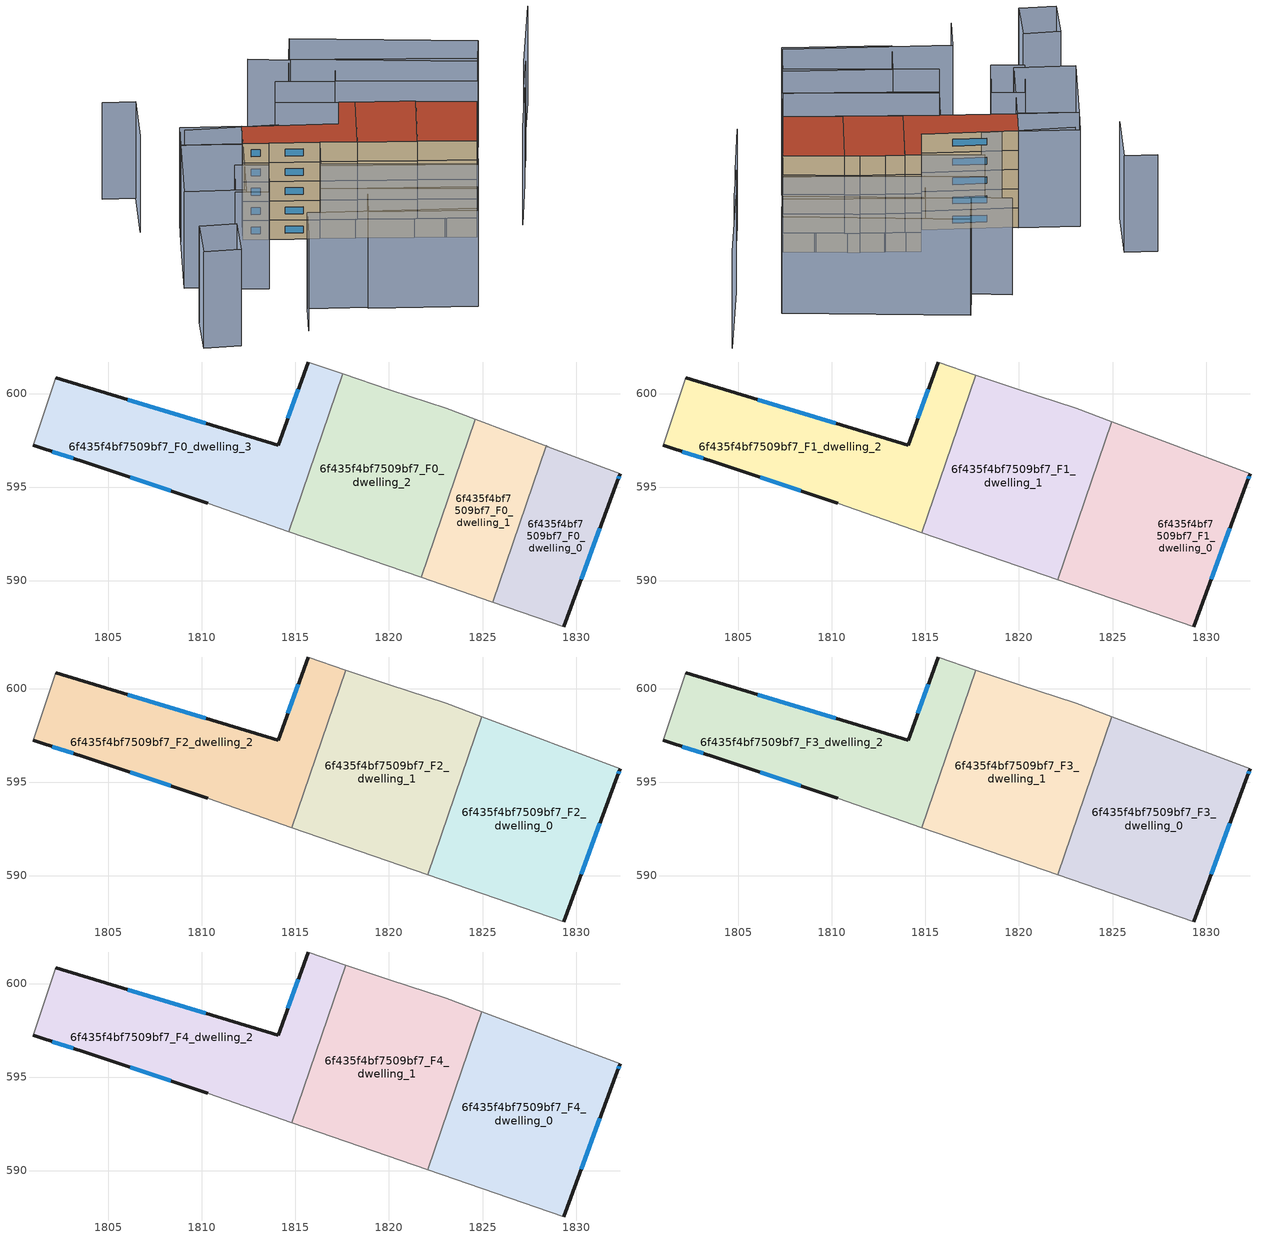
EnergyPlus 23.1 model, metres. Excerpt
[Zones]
6f435f4bf7509bf7_F0_dwelling_0
 floor ground (EU_floor_Construction): 1832.35,595.71 1832.21,595.32 1829.34,587.53 1825.55,588.84 1828.41,597.2 1828.5,597.16 z0
 wall outside (EU_wall_Construction): 1829.34,587.53 1832.21,595.32 1832.35,595.71 z0:3
 wall adiabatic (EU_wall_Construction): 1832.35,595.71 1828.5,597.16 1828.41,597.2 / 1825.55,588.84 1829.34,587.53 z0:3
 wall to 6f435f4bf7509bf7_F0_dwelling_1 (EU_wall_Construction): 1828.41,597.2 1825.55,588.84 z0:3
 window (EU_Window_Construction): 1832.25,595.45 1832.3,595.58 / 1830.27,590.06 1831.28,592.8 z0.97:2.03
6f435f4bf7509bf7_F0_dwelling_1
 floor ground (EU_floor_Construction): 1828.31,597.23 1828.41,597.2 1825.55,588.84 1825.46,588.88 1821.72,590.17 1824.61,598.63 z0
 wall adiabatic (EU_wall_Construction): 1821.72,590.17 1825.46,588.88 1825.55,588.84 / 1828.41,597.2 1828.31,597.23 1824.61,598.63 z0:3
 wall to 6f435f4bf7509bf7_F0_dwelling_2 (EU_wall_Construction): 1824.61,598.63 1821.72,590.17 z0:3
6f435f4bf7509bf7_F0_dwelling_2
 floor ground (EU_floor_Construction): 1823.06,599.22 1824.61,598.63 1821.72,590.17 1814.65,592.62 1817.53,601.04 1820.01,600.21 1820.09,600.19 z0
 wall adiabatic (EU_wall_Construction): 1824.61,598.63 1823.06,599.22 1820.09,600.19 1820.01,600.21 1817.53,601.04 / 1814.65,592.62 1821.72,590.17 z0:3
 wall to 6f435f4bf7509bf7_F0_dwelling_3 (EU_wall_Construction): 1817.53,601.04 1814.65,592.62 z0:3
6f435f4bf7509bf7_F0_dwelling_3
 floor ground (EU_floor_Construction): 1817.53,601.04 1814.65,592.62 1810.32,594.12 1804.17,596.19 1800.97,597.23 1802.18,600.83 1814.07,597.24 1815.67,601.67 z0
 wall outside (EU_wall_Construction): 1800.97,597.23 1804.17,596.19 1810.32,594.12 / 1815.67,601.67 1814.07,597.24 1802.18,600.83 z0:3
 wall adiabatic (EU_wall_Construction): 1802.18,600.83 1800.97,597.23 / 1817.53,601.04 1815.67,601.67 / 1810.32,594.12 1814.65,592.62 z0:3
 window (EU_Window_Construction): 1806.16,595.52 1808.32,594.79 / 1802.01,596.9 1803.13,596.53 / 1810.21,598.41 1806.03,599.67 / 1815.15,600.23 1814.59,598.68 z0.97:2.03
6f435f4bf7509bf7_F1_dwelling_0
 floor to 6f435f4bf7509bf7_F0_dwelling_0 (EU_floor_Construction): 1832.35,595.71 1832.21,595.32 1829.34,587.53 1825.55,588.85 1828.41,597.2 z3
 floor to 6f435f4bf7509bf7_F0_dwelling_1 (EU_floor_Construction): 1828.41,597.2 1825.55,588.85 1822.07,590.05 1824.96,598.5 z3
 wall outside (EU_wall_Construction): 1829.34,587.53 1832.21,595.32 1832.35,595.71 z3:6
 wall adiabatic (EU_wall_Construction): 1822.07,590.05 1829.34,587.53 / 1832.35,595.71 1824.96,598.5 z3:6
 wall to 6f435f4bf7509bf7_F1_dwelling_1 (EU_wall_Construction): 1824.96,598.5 1822.07,590.05 z3:6
 window (EU_Window_Construction): 1832.25,595.45 1832.3,595.58 / 1830.27,590.06 1831.28,592.8 z3.97:5.03
6f435f4bf7509bf7_F1_dwelling_1
 floor to 6f435f4bf7509bf7_F0_dwelling_1 (EU_floor_Construction): 1824.96,598.5 1822.07,590.05 1821.72,590.17 1824.61,598.63 z3
 floor to 6f435f4bf7509bf7_F0_dwelling_2 (EU_floor_Construction): 1823.06,599.22 1824.61,598.63 1821.72,590.17 1814.81,592.57 1817.69,600.99 1820.01,600.21 z3
 wall adiabatic (EU_wall_Construction): 1814.81,592.57 1822.07,590.05 / 1824.96,598.5 1823.06,599.22 1820.01,600.21 1817.69,600.99 z3:6
 wall to 6f435f4bf7509bf7_F1_dwelling_2 (EU_wall_Construction): 1817.69,600.99 1814.81,592.57 z3:6
6f435f4bf7509bf7_F1_dwelling_2
 floor to 6f435f4bf7509bf7_F0_dwelling_2 (EU_floor_Construction): 1817.69,600.99 1814.81,592.57 1814.65,592.62 1817.53,601.04 z3
 floor to 6f435f4bf7509bf7_F0_dwelling_3 (EU_floor_Construction): 1817.53,601.04 1814.65,592.62 1810.32,594.12 1804.17,596.19 1800.97,597.23 1802.18,600.83 1814.07,597.24 1815.67,601.67 z3
 wall outside (EU_wall_Construction): 1815.67,601.67 1814.07,597.24 1802.18,600.83 / 1800.97,597.23 1804.17,596.19 1810.32,594.12 z3:6
 wall adiabatic (EU_wall_Construction): 1817.69,600.99 1815.67,601.67 / 1810.32,594.12 1814.81,592.57 / 1802.18,600.83 1800.97,597.23 z3:6
 window (EU_Window_Construction): 1810.21,598.41 1806.03,599.67 / 1815.15,600.23 1814.59,598.68 / 1806.16,595.52 1808.32,594.79 / 1802.01,596.9 1803.13,596.53 z3.97:5.03
6f435f4bf7509bf7_F2_dwelling_0
 floor to 6f435f4bf7509bf7_F1_dwelling_0 (EU_floor_Construction): 1832.35,595.71 1832.21,595.32 1829.34,587.53 1822.07,590.05 1824.96,598.5 z6
 wall outside (EU_wall_Construction): 1829.34,587.53 1832.21,595.32 1832.35,595.71 z6:9
 wall adiabatic (EU_wall_Construction): 1822.07,590.05 1829.34,587.53 / 1832.35,595.71 1824.96,598.5 z6:9
 wall to 6f435f4bf7509bf7_F2_dwelling_1 (EU_wall_Construction): 1824.96,598.5 1822.07,590.05 z6:9
 window (EU_Window_Construction): 1832.25,595.45 1832.3,595.58 / 1830.27,590.06 1831.28,592.8 z6.97:8.03
6f435f4bf7509bf7_F2_dwelling_1
 floor to 6f435f4bf7509bf7_F1_dwelling_1 (EU_floor_Construction): 1824.96,598.5 1822.07,590.05 1814.81,592.57 1817.69,600.99 1820.01,600.21 1823.06,599.22 z6
 wall adiabatic (EU_wall_Construction): 1814.81,592.57 1822.07,590.05 / 1824.96,598.5 1823.06,599.22 1820.01,600.21 1817.69,600.99 z6:9
 wall to 6f435f4bf7509bf7_F2_dwelling_2 (EU_wall_Construction): 1817.69,600.99 1814.81,592.57 z6:9
6f435f4bf7509bf7_F2_dwelling_2
 floor to 6f435f4bf7509bf7_F1_dwelling_2 (EU_floor_Construction): 1817.69,600.99 1814.81,592.57 1810.32,594.12 1804.17,596.19 1800.97,597.23 1802.18,600.83 1814.07,597.24 1815.67,601.67 z6
 wall outside (EU_wall_Construction): 1815.67,601.67 1814.07,597.24 1802.18,600.83 / 1800.97,597.23 1804.17,596.19 1810.32,594.12 z6:9
 wall adiabatic (EU_wall_Construction): 1817.69,600.99 1815.67,601.67 / 1810.32,594.12 1814.81,592.57 / 1802.18,600.83 1800.97,597.23 z6:9
 window (EU_Window_Construction): 1810.21,598.41 1806.03,599.67 / 1815.15,600.23 1814.59,598.68 / 1806.16,595.52 1808.32,594.79 / 1802.01,596.9 1803.13,596.53 z6.97:8.03
6f435f4bf7509bf7_F3_dwelling_0
 floor to 6f435f4bf7509bf7_F2_dwelling_0 (EU_floor_Construction): 1832.35,595.71 1832.21,595.32 1829.34,587.53 1822.07,590.05 1824.96,598.5 z9
 wall outside (EU_wall_Construction): 1829.34,587.53 1832.21,595.32 1832.35,595.71 z9:12
 wall adiabatic (EU_wall_Construction): 1822.07,590.05 1829.34,587.53 / 1832.35,595.71 1824.96,598.5 z9:12
 wall to 6f435f4bf7509bf7_F3_dwelling_1 (EU_wall_Construction): 1824.96,598.5 1822.07,590.05 z9:12
 window (EU_Window_Construction): 1832.25,595.45 1832.3,595.58 / 1830.27,590.06 1831.28,592.8 z9.97:11.03
6f435f4bf7509bf7_F3_dwelling_1
 floor to 6f435f4bf7509bf7_F2_dwelling_1 (EU_floor_Construction): 1824.96,598.5 1822.07,590.05 1814.81,592.57 1817.69,600.99 1820.01,600.21 1823.06,599.22 z9
 wall adiabatic (EU_wall_Construction): 1814.81,592.57 1822.07,590.05 / 1824.96,598.5 1823.06,599.22 1820.01,600.21 1817.69,600.99 z9:12
 wall to 6f435f4bf7509bf7_F3_dwelling_2 (EU_wall_Construction): 1817.69,600.99 1814.81,592.57 z9:12
6f435f4bf7509bf7_F3_dwelling_2
 floor to 6f435f4bf7509bf7_F2_dwelling_2 (EU_floor_Construction): 1817.69,600.99 1814.81,592.57 1810.32,594.12 1804.17,596.19 1800.97,597.23 1802.18,600.83 1814.07,597.24 1815.67,601.67 z9
 wall outside (EU_wall_Construction): 1815.67,601.67 1814.07,597.24 1802.18,600.83 / 1800.97,597.23 1804.17,596.19 1810.32,594.12 z9:12
 wall adiabatic (EU_wall_Construction): 1817.69,600.99 1815.67,601.67 / 1810.32,594.12 1814.81,592.57 / 1802.18,600.83 1800.97,597.23 z9:12
 window (EU_Window_Construction): 1810.21,598.41 1806.03,599.67 / 1815.15,600.23 1814.59,598.68 / 1806.16,595.52 1808.32,594.79 / 1802.01,596.9 1803.13,596.53 z9.97:11.03
6f435f4bf7509bf7_F4_dwelling_0
 floor to 6f435f4bf7509bf7_F3_dwelling_0 (EU_floor_Construction): 1832.35,595.71 1832.21,595.32 1829.34,587.53 1822.07,590.05 1824.96,598.5 z12
 wall outside (EU_wall_Construction): 1829.34,587.53 1832.21,595.32 1832.35,595.71 z12:15
 wall adiabatic (EU_wall_Construction): 1822.07,590.05 1829.34,587.53 / 1832.35,595.71 1824.96,598.5 z12:15
 wall to 6f435f4bf7509bf7_F4_dwelling_1 (EU_wall_Construction): 1824.96,598.5 1822.07,590.05 z12:15
 window (EU_Window_Construction): 1832.25,595.45 1832.3,595.58 / 1830.27,590.06 1831.28,592.8 z12.97:14.03
 roof outside (EU_roof_Construction): 1829.34,587.53 1832.21,595.32 1832.35,595.71 1824.96,598.5 1822.07,590.05 z15
6f435f4bf7509bf7_F4_dwelling_1
 floor to 6f435f4bf7509bf7_F3_dwelling_1 (EU_floor_Construction): 1824.96,598.5 1822.07,590.05 1814.81,592.57 1817.69,600.99 1820.01,600.21 1823.06,599.22 z12
 wall adiabatic (EU_wall_Construction): 1814.81,592.57 1822.07,590.05 / 1824.96,598.5 1823.06,599.22 1820.01,600.21 1817.69,600.99 z12:15
 wall to 6f435f4bf7509bf7_F4_dwelling_2 (EU_wall_Construction): 1817.69,600.99 1814.81,592.57 z12:15
 roof outside (EU_roof_Construction): 1822.07,590.05 1824.96,598.5 1823.06,599.22 1820.01,600.21 1817.69,600.99 1814.81,592.57 z15
6f435f4bf7509bf7_F4_dwelling_2
 floor to 6f435f4bf7509bf7_F3_dwelling_2 (EU_floor_Construction): 1817.69,600.99 1814.81,592.57 1810.32,594.12 1804.17,596.19 1800.97,597.23 1802.18,600.83 1814.07,597.24 1815.67,601.67 z12
 wall outside (EU_wall_Construction): 1815.67,601.67 1814.07,597.24 1802.18,600.83 / 1800.97,597.23 1804.17,596.19 1810.32,594.12 z12:15
 wall adiabatic (EU_wall_Construction): 1817.69,600.99 1815.67,601.67 / 1810.32,594.12 1814.81,592.57 / 1802.18,600.83 1800.97,597.23 z12:15
 window (EU_Window_Construction): 1810.21,598.41 1806.03,599.67 / 1815.15,600.23 1814.59,598.68 / 1806.16,595.52 1808.32,594.79 / 1802.01,596.9 1803.13,596.53 z12.97:14.03
 roof outside (EU_roof_Construction): 1814.81,592.57 1817.69,600.99 1815.67,601.67 1814.07,597.24 1802.18,600.83 1800.97,597.23 1804.17,596.19 1810.32,594.12 z15
shading: 1801.9,575.35 1803.39,579.99 / 1803.39,579.99 1824.08,573.33 / 1835.75,588.12 1839.13,596.58 / 1838.98,596.64 1841.27,602.09 / 1787.29,611.98 1791.44,610.77 / 1791.44,610.77 1789.3,603.45 / 1806.7,599.68 1795.1,602.63 / 1840.96,601.91 1845.77,613.55 / 1813.09,612.62 1808.09,614.69 / 1810.76,577.49 1812.46,582.47 / 1812.46,582.47 1825.79,577.93 / 1825.79,577.93 1824.09,572.95 / 1824.09,572.95 1810.76,577.49 / 1787.99,576.36 1789.43,581.89 / 1789.43,581.89 1794.07,580.69 / 1794.07,580.69 1792.64,575.15 / 1792.64,575.15 1787.99,576.36 / 1808.74,589.49 1827.52,582.61 / 1827.52,582.61 1825.66,577.54 / 1825.66,577.54 1806.88,584.42 / 1806.88,584.42 1808.74,589.49 / 1810.32,594.12 1829.34,587.53 / 1829.34,587.53 1827.62,582.58 / 1827.62,582.58 1808.6,589.17 / 1808.6,589.17 1810.32,594.12 / 1809.66,608.86 1833.99,600.13 / 1833.99,600.13 1832.39,595.67 / 1832.39,595.67 1808.06,604.4 / 1808.06,604.4 1809.66,608.86 / 1800.42,585.92 1796.34,587.4 / 1796.34,587.4 1798.41,593.12 / 1798.41,593.12 1802.49,591.64 / 1802.49,591.64 1800.42,585.92 / 1793.41,599.62 1800.97,597.23 / 1800.97,597.23 1797.86,587.39 / 1797.86,587.39 1790.29,589.78 / 1790.29,589.78 1793.41,599.62 / 1793.44,599.61 1794.68,603.38 / 1794.68,603.38 1802.2,600.91 / 1802.2,600.91 1800.96,597.14 / 1800.96,597.14 1793.44,599.61 / 1834.04,600.11 1816.88,606.24 / 1816.88,606.24 1818.54,610.89 / 1818.54,610.89 1835.7,604.76 / 1835.7,604.76 1834.04,600.11 / 1835.5,604.2 1813.02,612.95 / 1813.02,612.95 1814.69,617.24 / 1814.69,617.24 1837.17,608.49 / 1837.17,608.49 1835.5,604.2 z0:15
[Building]
EU S2 Campaign: North Axis=0; Terrain=City; Solar Distribution=FullExterior
[Site:Location]
Bologna: Latitude=44.5; Longitude=11.25; Time Zone=1; Elevation=37
[SizingPeriod:WeatherFileDays]
AnnualSizingPeriod: Begin Month=1; Begin Day of Month=1; End Month=12; End Day of Month=31; Day of Week for Start Day=Monday; Use Weather File Daylight Saving Period=No; Use Weather File Rain and Snow Indicators=No
[MATERIAL]
EU_InternalMass_Material: Roughness=MediumRough; Thickness=0.1; Conductivity=1; Density=1800; Specific Heat=900; Thermal Absorptance=0.9; Solar Absorptance=0.7; Visible Absorptance=0.7
[MATERIAL:NOMASS] Roughness=MediumRough; Thermal Absorptance=0.9; Solar Absorptance=0.7; Visible Absorptance=0.7
Name | Thermal Resistance
EU_wall_NoMass | 0.779417
EU_roof_NoMass | 0.435466
EU_floor_NoMass | 0.588222
[WINDOWMATERIAL:SIMPLEGLAZINGSYSTEM]
EU_Window_SimpleGlazing: UFactor=5.16242; Solar Heat Gain Coefficient=0.85; Visible Transmittance=0.85
[CONSTRUCTION]
EU_wall_Construction: EU_wall_NoMass
EU_roof_Construction: EU_roof_NoMass
EU_floor_Construction: EU_floor_NoMass
EU_Window_Construction: EU_Window_SimpleGlazing
EU_InternalMass_Construction: EU_InternalMass_Material
[ZONE] Type=1; Multiplier=1; Ceiling Height=autocalculate; Floor Area=autocalculate; Part of Total Floor Area=Yes
Name | Volume
6f435f4bf7509bf7_F0_dwelling_0 | 108.146
6f435f4bf7509bf7_F1_dwelling_0; 6f435f4bf7509bf7_F2_dwelling_0; 6f435f4bf7509bf7_F3_dwelling_0; 6f435f4bf7509bf7_F4_dwelling_0 | 206.146
6f435f4bf7509bf7_F0_dwelling_1 | 108.166
6f435f4bf7509bf7_F1_dwelling_1 | 206.135
6f435f4bf7509bf7_F2_dwelling_1; 6f435f4bf7509bf7_F3_dwelling_1; 6f435f4bf7509bf7_F4_dwelling_1 | 206.136
6f435f4bf7509bf7_F0_dwelling_2 | 200.66
6f435f4bf7509bf7_F1_dwelling_2 | 206.153
6f435f4bf7509bf7_F2_dwelling_2; 6f435f4bf7509bf7_F3_dwelling_2; 6f435f4bf7509bf7_F4_dwelling_2 | 206.152
6f435f4bf7509bf7_F0_dwelling_3 | 201.481
[INTERNALMASS] Construction=EU_InternalMass_Construction
Name | Zone or ZoneList | Surface Area
6f435f4bf7509bf7_F0_dwelling_0_EU_InternalMass | 6f435f4bf7509bf7_F0_dwelling_0 | 36.0456
6f435f4bf7509bf7_F0_dwelling_1_EU_InternalMass | 6f435f4bf7509bf7_F0_dwelling_1 | 36.0572
6f435f4bf7509bf7_F0_dwelling_2_EU_InternalMass | 6f435f4bf7509bf7_F0_dwelling_2 | 66.8875
6f435f4bf7509bf7_F0_dwelling_3_EU_InternalMass | 6f435f4bf7509bf7_F0_dwelling_3 | 67.1611
6f435f4bf7509bf7_F1_dwelling_0_EU_InternalMass | 6f435f4bf7509bf7_F1_dwelling_0 | 68.7154
6f435f4bf7509bf7_F1_dwelling_1_EU_InternalMass | 6f435f4bf7509bf7_F1_dwelling_1 | 68.7117
6f435f4bf7509bf7_F1_dwelling_2_EU_InternalMass | 6f435f4bf7509bf7_F1_dwelling_2 | 68.7168
6f435f4bf7509bf7_F2_dwelling_0_EU_InternalMass | 6f435f4bf7509bf7_F2_dwelling_0 | 68.7154
6f435f4bf7509bf7_F2_dwelling_1_EU_InternalMass | 6f435f4bf7509bf7_F2_dwelling_1 | 68.7117
6f435f4bf7509bf7_F2_dwelling_2_EU_InternalMass | 6f435f4bf7509bf7_F2_dwelling_2 | 68.7168
6f435f4bf7509bf7_F3_dwelling_0_EU_InternalMass | 6f435f4bf7509bf7_F3_dwelling_0 | 68.7154
6f435f4bf7509bf7_F3_dwelling_1_EU_InternalMass | 6f435f4bf7509bf7_F3_dwelling_1 | 68.7117
6f435f4bf7509bf7_F3_dwelling_2_EU_InternalMass | 6f435f4bf7509bf7_F3_dwelling_2 | 68.7168
6f435f4bf7509bf7_F4_dwelling_0_EU_InternalMass | 6f435f4bf7509bf7_F4_dwelling_0 | 68.7154
6f435f4bf7509bf7_F4_dwelling_1_EU_InternalMass | 6f435f4bf7509bf7_F4_dwelling_1 | 68.7117
6f435f4bf7509bf7_F4_dwelling_2_EU_InternalMass | 6f435f4bf7509bf7_F4_dwelling_2 | 68.7168
[OTHEREQUIPMENT] Fuel Type=Electricity; Design Level Calculation Method=Watts/Area; Power per Zone Floor Area=1; Fraction Latent=0; Fraction Radiant=0; Fraction Lost=0; Carbon Dioxide Generation Rate=0; EndUse Subcategory=EU_Step8_InternalGains
Name | Zone or ZoneList or Space or SpaceList | Schedule
EU_Step8_InternalGain_6f435f4bf7509bf7_F0_dwelling_0_f000 | 6f435f4bf7509bf7_F0_dwelling_0 | EU_Step8_GainSchedule_6f435f4bf7509bf7_F0_dwelling_0_f000
EU_Step8_InternalGain_6f435f4bf7509bf7_F0_dwelling_1_f000 | 6f435f4bf7509bf7_F0_dwelling_1 | EU_Step8_GainSchedule_6f435f4bf7509bf7_F0_dwelling_1_f000
EU_Step8_InternalGain_6f435f4bf7509bf7_F0_dwelling_2_f000 | 6f435f4bf7509bf7_F0_dwelling_2 | EU_Step8_GainSchedule_6f435f4bf7509bf7_F0_dwelling_2_f000
EU_Step8_InternalGain_6f435f4bf7509bf7_F0_dwelling_3_f000 | 6f435f4bf7509bf7_F0_dwelling_3 | EU_Step8_GainSchedule_6f435f4bf7509bf7_F0_dwelling_3_f000
EU_Step8_InternalGain_6f435f4bf7509bf7_F1_dwelling_0_f000 | 6f435f4bf7509bf7_F1_dwelling_0 | EU_Step8_GainSchedule_6f435f4bf7509bf7_F1_dwelling_0_f000
EU_Step8_InternalGain_6f435f4bf7509bf7_F1_dwelling_1_f000 | 6f435f4bf7509bf7_F1_dwelling_1 | EU_Step8_GainSchedule_6f435f4bf7509bf7_F1_dwelling_1_f000
EU_Step8_InternalGain_6f435f4bf7509bf7_F1_dwelling_2_f000 | 6f435f4bf7509bf7_F1_dwelling_2 | EU_Step8_GainSchedule_6f435f4bf7509bf7_F1_dwelling_2_f000
EU_Step8_InternalGain_6f435f4bf7509bf7_F2_dwelling_0_f000 | 6f435f4bf7509bf7_F2_dwelling_0 | EU_Step8_GainSchedule_6f435f4bf7509bf7_F2_dwelling_0_f000
EU_Step8_InternalGain_6f435f4bf7509bf7_F2_dwelling_1_f000 | 6f435f4bf7509bf7_F2_dwelling_1 | EU_Step8_GainSchedule_6f435f4bf7509bf7_F2_dwelling_1_f000
EU_Step8_InternalGain_6f435f4bf7509bf7_F2_dwelling_2_f000 | 6f435f4bf7509bf7_F2_dwelling_2 | EU_Step8_GainSchedule_6f435f4bf7509bf7_F2_dwelling_2_f000
EU_Step8_InternalGain_6f435f4bf7509bf7_F3_dwelling_0_f000 | 6f435f4bf7509bf7_F3_dwelling_0 | EU_Step8_GainSchedule_6f435f4bf7509bf7_F3_dwelling_0_f000
EU_Step8_InternalGain_6f435f4bf7509bf7_F3_dwelling_1_f000 | 6f435f4bf7509bf7_F3_dwelling_1 | EU_Step8_GainSchedule_6f435f4bf7509bf7_F3_dwelling_1_f000
EU_Step8_InternalGain_6f435f4bf7509bf7_F3_dwelling_2_f000 | 6f435f4bf7509bf7_F3_dwelling_2 | EU_Step8_GainSchedule_6f435f4bf7509bf7_F3_dwelling_2_f000
EU_Step8_InternalGain_6f435f4bf7509bf7_F4_dwelling_0_f000 | 6f435f4bf7509bf7_F4_dwelling_0 | EU_Step8_GainSchedule_6f435f4bf7509bf7_F4_dwelling_0_f000
EU_Step8_InternalGain_6f435f4bf7509bf7_F4_dwelling_1_f000 | 6f435f4bf7509bf7_F4_dwelling_1 | EU_Step8_GainSchedule_6f435f4bf7509bf7_F4_dwelling_1_f000
EU_Step8_InternalGain_6f435f4bf7509bf7_F4_dwelling_2_f000 | 6f435f4bf7509bf7_F4_dwelling_2 | EU_Step8_GainSchedule_6f435f4bf7509bf7_F4_dwelling_2_f000
[ZONEVENTILATION:DESIGNFLOWRATE] Schedule=EU_AlwaysOn; Design Flow Rate Calculation Method=AirChanges/Hour; Air Changes per Hour=0.712058; Ventilation Type=Natural; Fan Pressure Rise=0; Fan Total Efficiency=1; Constant Term Coefficient=1; Temperature Term Coefficient=0; Velocity Term Coefficient=0; Velocity Squared Term Coefficient=0; Minimum Indoor Temperature=-100; Maximum Indoor Temperature=100; Delta Temperature=-100; Minimum Outdoor Temperature=-100; Maximum Outdoor Temperature=100; Maximum Wind Speed=40
Name | Zone or ZoneList or Space or SpaceList
EU_ConstantAir_6f435f4bf7509bf7_F0_dwelling_0 | 6f435f4bf7509bf7_F0_dwelling_0
EU_ConstantAir_6f435f4bf7509bf7_F0_dwelling_1 | 6f435f4bf7509bf7_F0_dwelling_1
EU_ConstantAir_6f435f4bf7509bf7_F0_dwelling_2 | 6f435f4bf7509bf7_F0_dwelling_2
EU_ConstantAir_6f435f4bf7509bf7_F0_dwelling_3 | 6f435f4bf7509bf7_F0_dwelling_3
EU_ConstantAir_6f435f4bf7509bf7_F1_dwelling_0 | 6f435f4bf7509bf7_F1_dwelling_0
EU_ConstantAir_6f435f4bf7509bf7_F1_dwelling_1 | 6f435f4bf7509bf7_F1_dwelling_1
EU_ConstantAir_6f435f4bf7509bf7_F1_dwelling_2 | 6f435f4bf7509bf7_F1_dwelling_2
EU_ConstantAir_6f435f4bf7509bf7_F2_dwelling_0 | 6f435f4bf7509bf7_F2_dwelling_0
EU_ConstantAir_6f435f4bf7509bf7_F2_dwelling_1 | 6f435f4bf7509bf7_F2_dwelling_1
EU_ConstantAir_6f435f4bf7509bf7_F2_dwelling_2 | 6f435f4bf7509bf7_F2_dwelling_2
EU_ConstantAir_6f435f4bf7509bf7_F3_dwelling_0 | 6f435f4bf7509bf7_F3_dwelling_0
EU_ConstantAir_6f435f4bf7509bf7_F3_dwelling_1 | 6f435f4bf7509bf7_F3_dwelling_1
EU_ConstantAir_6f435f4bf7509bf7_F3_dwelling_2 | 6f435f4bf7509bf7_F3_dwelling_2
EU_ConstantAir_6f435f4bf7509bf7_F4_dwelling_0 | 6f435f4bf7509bf7_F4_dwelling_0
EU_ConstantAir_6f435f4bf7509bf7_F4_dwelling_1 | 6f435f4bf7509bf7_F4_dwelling_1
EU_ConstantAir_6f435f4bf7509bf7_F4_dwelling_2 | 6f435f4bf7509bf7_F4_dwelling_2
[HVACTEMPLATE:THERMOSTAT] Constant Heating Setpoint=20; Constant Cooling Setpoint=50
EU_HeatOnly_6f435f4bf7509bf7_F0_dwelling_0; EU_HeatOnly_6f435f4bf7509bf7_F0_dwelling_1; EU_HeatOnly_6f435f4bf7509bf7_F0_dwelling_2; EU_HeatOnly_6f435f4bf7509bf7_F0_dwelling_3; EU_HeatOnly_6f435f4bf7509bf7_F1_dwelling_0; EU_HeatOnly_6f435f4bf7509bf7_F1_dwelling_1; EU_HeatOnly_6f435f4bf7509bf7_F1_dwelling_2; EU_HeatOnly_6f435f4bf7509bf7_F2_dwelling_0; EU_HeatOnly_6f435f4bf7509bf7_F2_dwelling_1; EU_HeatOnly_6f435f4bf7509bf7_F2_dwelling_2; EU_HeatOnly_6f435f4bf7509bf7_F3_dwelling_0; EU_HeatOnly_6f435f4bf7509bf7_F3_dwelling_1; EU_HeatOnly_6f435f4bf7509bf7_F3_dwelling_2; EU_HeatOnly_6f435f4bf7509bf7_F4_dwelling_0; EU_HeatOnly_6f435f4bf7509bf7_F4_dwelling_1; EU_HeatOnly_6f435f4bf7509bf7_F4_dwelling_2
[HVACTEMPLATE:ZONE:IDEALLOADSAIRSYSTEM] System Availability Schedule=EU_AlwaysOn; Maximum Heating Supply Air Temperature=50; Minimum Cooling Supply Air Temperature=13; Maximum Heating Supply Air Humidity Ratio=0.0156; Minimum Cooling Supply Air Humidity Ratio=0.0077; Heating Limit=NoLimit; Cooling Limit=NoLimit; Heating Availability Schedule=EU_AlwaysOn; Cooling Availability Schedule=EU_CoolingOff; Dehumidification Control Type=ConstantSensibleHeatRatio; Cooling Sensible Heat Ratio=0.7; Dehumidification Setpoint=60; Humidification Control Type=None; Humidification Setpoint=30; Outdoor Air Method=None; Outdoor Air Flow Rate per Person=0.00944; Outdoor Air Flow Rate per Zone Floor Area=0; Outdoor Air Flow Rate per Zone=0; Demand Controlled Ventilation Type=None; Outdoor Air Economizer Type=NoEconomizer; Heat Recovery Type=None; Sensible Heat Recovery Effectiveness=0.7; Latent Heat Recovery Effectiveness=0.65
Name | Template Thermostat
6f435f4bf7509bf7_F0_dwelling_0 | EU_HeatOnly_6f435f4bf7509bf7_F0_dwelling_0
6f435f4bf7509bf7_F0_dwelling_1 | EU_HeatOnly_6f435f4bf7509bf7_F0_dwelling_1
6f435f4bf7509bf7_F0_dwelling_2 | EU_HeatOnly_6f435f4bf7509bf7_F0_dwelling_2
6f435f4bf7509bf7_F0_dwelling_3 | EU_HeatOnly_6f435f4bf7509bf7_F0_dwelling_3
6f435f4bf7509bf7_F1_dwelling_0 | EU_HeatOnly_6f435f4bf7509bf7_F1_dwelling_0
6f435f4bf7509bf7_F1_dwelling_1 | EU_HeatOnly_6f435f4bf7509bf7_F1_dwelling_1
6f435f4bf7509bf7_F1_dwelling_2 | EU_HeatOnly_6f435f4bf7509bf7_F1_dwelling_2
6f435f4bf7509bf7_F2_dwelling_0 | EU_HeatOnly_6f435f4bf7509bf7_F2_dwelling_0
6f435f4bf7509bf7_F2_dwelling_1 | EU_HeatOnly_6f435f4bf7509bf7_F2_dwelling_1
6f435f4bf7509bf7_F2_dwelling_2 | EU_HeatOnly_6f435f4bf7509bf7_F2_dwelling_2
6f435f4bf7509bf7_F3_dwelling_0 | EU_HeatOnly_6f435f4bf7509bf7_F3_dwelling_0
6f435f4bf7509bf7_F3_dwelling_1 | EU_HeatOnly_6f435f4bf7509bf7_F3_dwelling_1
6f435f4bf7509bf7_F3_dwelling_2 | EU_HeatOnly_6f435f4bf7509bf7_F3_dwelling_2
6f435f4bf7509bf7_F4_dwelling_0 | EU_HeatOnly_6f435f4bf7509bf7_F4_dwelling_0
6f435f4bf7509bf7_F4_dwelling_1 | EU_HeatOnly_6f435f4bf7509bf7_F4_dwelling_1
6f435f4bf7509bf7_F4_dwelling_2 | EU_HeatOnly_6f435f4bf7509bf7_F4_dwelling_2
[SIZING:ZONE] Zone Cooling Design Supply Air Temperature Input Method=SupplyAirTemperature; Zone Cooling Design Supply Air Temperature=13; Zone Heating Design Supply Air Temperature Input Method=SupplyAirTemperature; Zone Heating Design Supply Air Temperature=50; Zone Cooling Design Supply Air Humidity Ratio=0.008; Zone Heating Design Supply Air Humidity Ratio=0.008; Cooling Design Air Flow Method=DesignDay; Cooling Design Air Flow Rate=0; Cooling Minimum Air Flow per Zone Floor Area=0.000762; Cooling Minimum Air Flow=0; Cooling Minimum Air Flow Fraction=0.2; Heating Design Air Flow Method=DesignDay; Heating Design Air Flow Rate=0; Heating Maximum Air Flow per Zone Floor Area=0.002032; Heating Maximum Air Flow=0.141576; Heating Maximum Air Flow Fraction=0.3; Account for Dedicated Outdoor Air System=No; Dedicated Outdoor Air System Control Strategy=NeutralSupplyAir; Dedicated Outdoor Air Low Setpoint Temperature for Design=autosize; Dedicated Outdoor Air High Setpoint Temperature for Design=autosize; Zone Load Sizing Method=Sensible Load Only No Latent Load; Zone Latent Cooling Design Supply Air Humidity Ratio Input Method=HumidityRatioDifference; Zone Cooling Design Supply Air Humidity Ratio Difference=0.005; Zone Latent Heating Design Supply Air Humidity Ratio Input Method=HumidityRatioDifference; Zone Humidification Design Supply Air Humidity Ratio Difference=0.005
6f435f4bf7509bf7_F0_dwelling_0; 6f435f4bf7509bf7_F0_dwelling_1; 6f435f4bf7509bf7_F0_dwelling_2; 6f435f4bf7509bf7_F0_dwelling_3; 6f435f4bf7509bf7_F1_dwelling_0; 6f435f4bf7509bf7_F1_dwelling_1; 6f435f4bf7509bf7_F1_dwelling_2; 6f435f4bf7509bf7_F2_dwelling_0; 6f435f4bf7509bf7_F2_dwelling_1; 6f435f4bf7509bf7_F2_dwelling_2; 6f435f4bf7509bf7_F3_dwelling_0; 6f435f4bf7509bf7_F3_dwelling_1; 6f435f4bf7509bf7_F3_dwelling_2; 6f435f4bf7509bf7_F4_dwelling_0; 6f435f4bf7509bf7_F4_dwelling_1; 6f435f4bf7509bf7_F4_dwelling_2
[SCHEDULE:CONSTANT]
Name | Hourly Value
EU_AlwaysOn | 1
EU_CoolingOff | 0
[SCHEDULE:FILE] Column Number=1; Rows to Skip at Top=0; Number of Hours of Data=8760; Column Separator=Comma; Interpolate to Timestep=No; Minutes per Item=60; Adjust Schedule for Daylight Savings=Yes
Name | File
EU_Step8_GainSchedule_6f435f4bf7509bf7_F0_dwelling_0_f000 | ../../schedules/6f435f4bf7509bf7/6f435f4bf7509bf7_F0_dwelling_0_f000_gain.csv
EU_Step8_GainSchedule_6f435f4bf7509bf7_F0_dwelling_1_f000 | ../../schedules/6f435f4bf7509bf7/6f435f4bf7509bf7_F0_dwelling_1_f000_gain.csv
EU_Step8_GainSchedule_6f435f4bf7509bf7_F0_dwelling_2_f000 | ../../schedules/6f435f4bf7509bf7/6f435f4bf7509bf7_F0_dwelling_2_f000_gain.csv
EU_Step8_GainSchedule_6f435f4bf7509bf7_F0_dwelling_3_f000 | ../../schedules/6f435f4bf7509bf7/6f435f4bf7509bf7_F0_dwelling_3_f000_gain.csv
EU_Step8_GainSchedule_6f435f4bf7509bf7_F1_dwelling_0_f000 | ../../schedules/6f435f4bf7509bf7/6f435f4bf7509bf7_F1_dwelling_0_f000_gain.csv
EU_Step8_GainSchedule_6f435f4bf7509bf7_F1_dwelling_1_f000 | ../../schedules/6f435f4bf7509bf7/6f435f4bf7509bf7_F1_dwelling_1_f000_gain.csv
EU_Step8_GainSchedule_6f435f4bf7509bf7_F1_dwelling_2_f000 | ../../schedules/6f435f4bf7509bf7/6f435f4bf7509bf7_F1_dwelling_2_f000_gain.csv
EU_Step8_GainSchedule_6f435f4bf7509bf7_F2_dwelling_0_f000 | ../../schedules/6f435f4bf7509bf7/6f435f4bf7509bf7_F2_dwelling_0_f000_gain.csv
EU_Step8_GainSchedule_6f435f4bf7509bf7_F2_dwelling_1_f000 | ../../schedules/6f435f4bf7509bf7/6f435f4bf7509bf7_F2_dwelling_1_f000_gain.csv
EU_Step8_GainSchedule_6f435f4bf7509bf7_F2_dwelling_2_f000 | ../../schedules/6f435f4bf7509bf7/6f435f4bf7509bf7_F2_dwelling_2_f000_gain.csv
EU_Step8_GainSchedule_6f435f4bf7509bf7_F3_dwelling_0_f000 | ../../schedules/6f435f4bf7509bf7/6f435f4bf7509bf7_F3_dwelling_0_f000_gain.csv
EU_Step8_GainSchedule_6f435f4bf7509bf7_F3_dwelling_1_f000 | ../../schedules/6f435f4bf7509bf7/6f435f4bf7509bf7_F3_dwelling_1_f000_gain.csv
EU_Step8_GainSchedule_6f435f4bf7509bf7_F3_dwelling_2_f000 | ../../schedules/6f435f4bf7509bf7/6f435f4bf7509bf7_F3_dwelling_2_f000_gain.csv
EU_Step8_GainSchedule_6f435f4bf7509bf7_F4_dwelling_0_f000 | ../../schedules/6f435f4bf7509bf7/6f435f4bf7509bf7_F4_dwelling_0_f000_gain.csv
EU_Step8_GainSchedule_6f435f4bf7509bf7_F4_dwelling_1_f000 | ../../schedules/6f435f4bf7509bf7/6f435f4bf7509bf7_F4_dwelling_1_f000_gain.csv
EU_Step8_GainSchedule_6f435f4bf7509bf7_F4_dwelling_2_f000 | ../../schedules/6f435f4bf7509bf7/6f435f4bf7509bf7_F4_dwelling_2_f000_gain.csv
